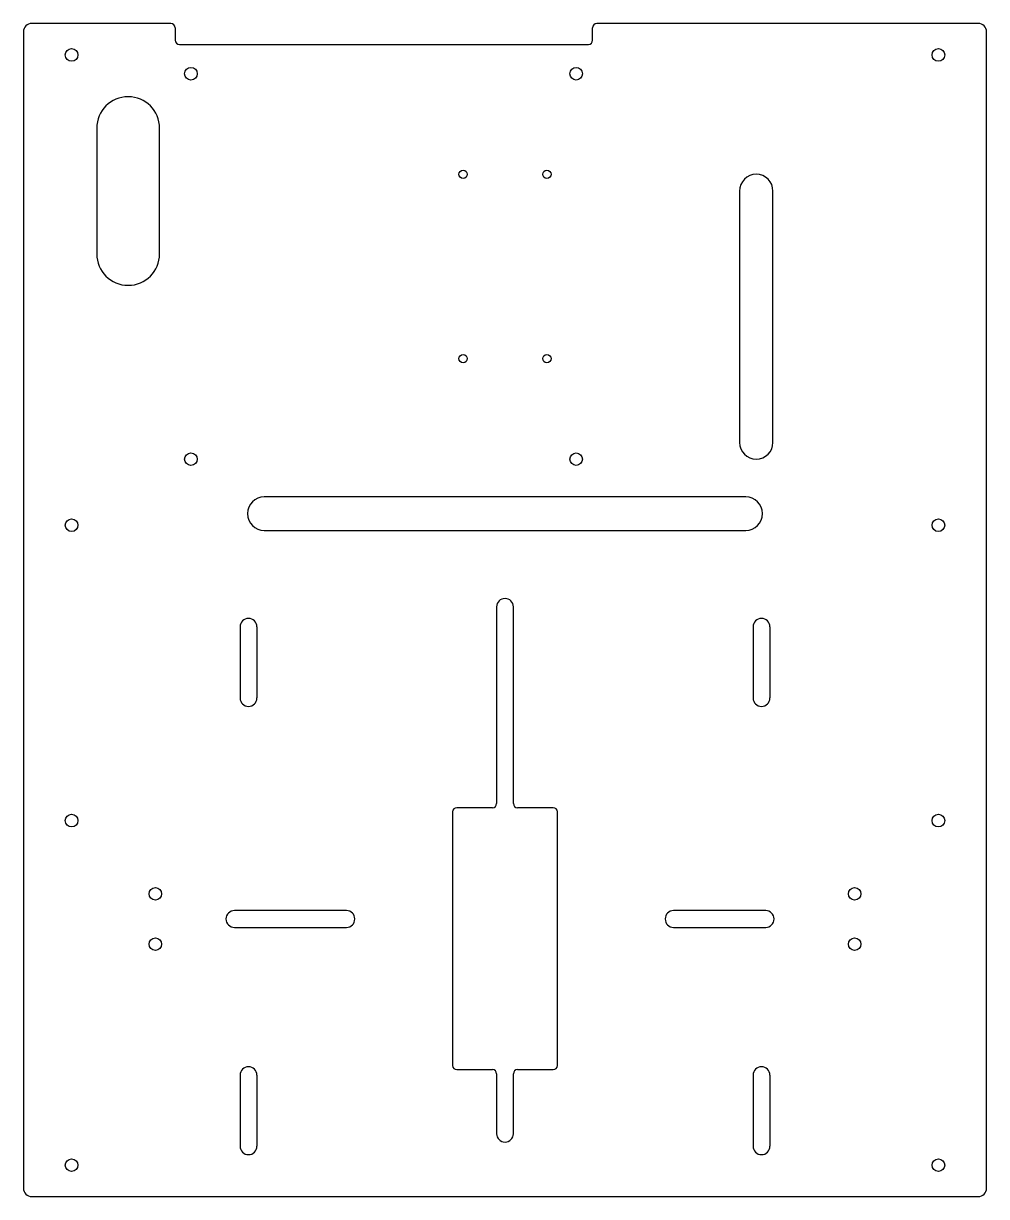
# Model space of a CAD drawing. Header units: millimetres. Extents: x 37 to 267, y 47 to 327.
import ezdxf

# ---------------------------------------------------------------- set-up
doc = ezdxf.new("R2010")
doc.units = ezdxf.units.MM

msp = doc.modelspace()

# ---------------------------------------------------------------- linework, layer by layer
for p, q in [((72.07, 326.56), (38.84, 326.56)), ((73.07, 325.56), (73.07, 322.56)), ((172.76, 322.56), (172.76, 325.56)), ((74.07, 321.56), (171.76, 321.56)), ((88.59, 182.56), (88.59, 165.56)), ((92.59, 182.56), (92.59, 165.56)), ((211.09, 182.56), (211.09, 165.56)), ((215.09, 182.56), (215.09, 165.56)), ((88.59, 75.56), (88.59, 58.56)), ((92.59, 75.56), (92.59, 58.56)), ((211.09, 75.56), (211.09, 58.56)), ((215.09, 75.56), (215.09, 58.56))]:
    msp.add_line(p, q)
at = {"color": 7, "linetype": 'Continuous', "lineweight": 25}
for p, q in [((264.84, 326.56), (173.76, 326.56)), ((36.84, 324.56), (36.84, 48.56)), ((266.84, 48.56), (266.84, 324.56)), ((54.34, 301.56), (54.34, 271.56)), ((69.34, 271.56), (69.34, 301.56)), ((207.84, 286.56), (207.84, 226.56)), ((215.84, 226.56), (215.84, 286.56)), ((209.34, 213.56), (94.34, 213.56)), ((94.34, 205.56), (209.34, 205.56)), ((149.84, 187.3), (149.84, 140.37)), ((153.84, 140.37), (153.84, 187.3)), ((139.34, 138.37), (139.34, 77.87)), ((148.84, 139.37), (140.34, 139.37)), ((163.34, 139.37), (154.84, 139.37)), ((164.34, 77.87), (164.34, 138.37)), ((113.97, 114.81), (87.21, 114.81)), ((214.09, 114.81), (192.09, 114.81)), ((87.21, 110.81), (113.97, 110.81)), ((192.09, 110.81), (214.09, 110.81)), ((140.34, 76.87), (148.84, 76.87)), ((149.84, 75.87), (149.84, 61.56)), ((153.84, 61.56), (153.84, 75.87)), ((154.84, 76.87), (163.34, 76.87)), ((38.84, 46.56), (264.84, 46.56))]:
    msp.add_line(p, q, dxfattribs=at)
for centre, radius in [((48.34, 319.06), 1.5), ((255.34, 319.06), 1.5), ((76.84, 314.56), 1.5), ((168.84, 314.56), 1.5), ((141.84, 290.56), 1), ((161.84, 290.56), 1), ((141.84, 246.56), 1), ((161.84, 246.56), 1), ((76.84, 222.56), 1.5), ((168.84, 222.56), 1.5), ((48.34, 206.8), 1.5), ((255.34, 206.8), 1.5), ((48.34, 136.3), 1.5), ((255.34, 136.3), 1.5), ((68.34, 118.81), 1.5), ((235.34, 118.81), 1.5), ((68.34, 106.81), 1.5), ((235.34, 106.81), 1.5), ((48.34, 54.06), 1.5), ((255.34, 54.06), 1.5)]:
    msp.add_circle(centre, radius, dxfattribs=at)
for centre, radius, start, end in [((38.84, 324.56), 2, 90, 180), ((264.84, 324.56), 2, 0, 90), ((61.84, 301.56), 7.5, 0, 180), ((211.84, 286.56), 4, 0, 180), ((61.84, 271.56), 7.5, 180, 0), ((211.84, 226.56), 4, 180, 0), ((94.34, 209.56), 4, 90, 270), ((209.34, 209.56), 4, 270, 90), ((151.84, 187.3), 2, 0, 180), ((148.84, 140.37), 1, 270, 0), ((154.84, 140.37), 1, 180, 270), ((140.34, 138.37), 1, 90, 180), ((163.34, 138.37), 1, 0, 90), ((87.21, 112.81), 2, 90, 270), ((113.97, 112.81), 2, 270, 90), ((192.09, 112.81), 2, 90, 270), ((214.09, 112.81), 2, 270, 90), ((140.34, 77.87), 1, 180, 270), ((148.84, 75.87), 1, 0, 90), ((154.84, 75.87), 1, 90, 180), ((163.34, 77.87), 1, 270, 0), ((151.84, 61.56), 2, 180, 0), ((38.84, 48.56), 2, 180, 270), ((264.84, 48.56), 2, 270, 0)]:
    msp.add_arc(centre, radius, start, end, dxfattribs=at)
for centre, radius, start, end in [((72.07, 325.56), 1, 0, 90), ((74.07, 322.56), 1, 180, 270), ((171.76, 322.56), 1, 270, 0), ((90.59, 182.56), 2, 0, 180), ((213.09, 182.56), 2, 0, 180), ((90.59, 165.56), 2, 180, 0), ((213.09, 165.56), 2, 180, 0), ((90.59, 75.56), 2, 0, 180), ((213.09, 75.56), 2, 0, 180), ((90.59, 58.56), 2, 180, 0), ((213.09, 58.56), 2, 180, 0)]:
    msp.add_arc(centre, radius, start, end)
at = {"lineweight": 25}
msp.add_arc((173.76, 325.56), 1, 90, 180, dxfattribs=at)

doc.saveas('drawing.dxf')
